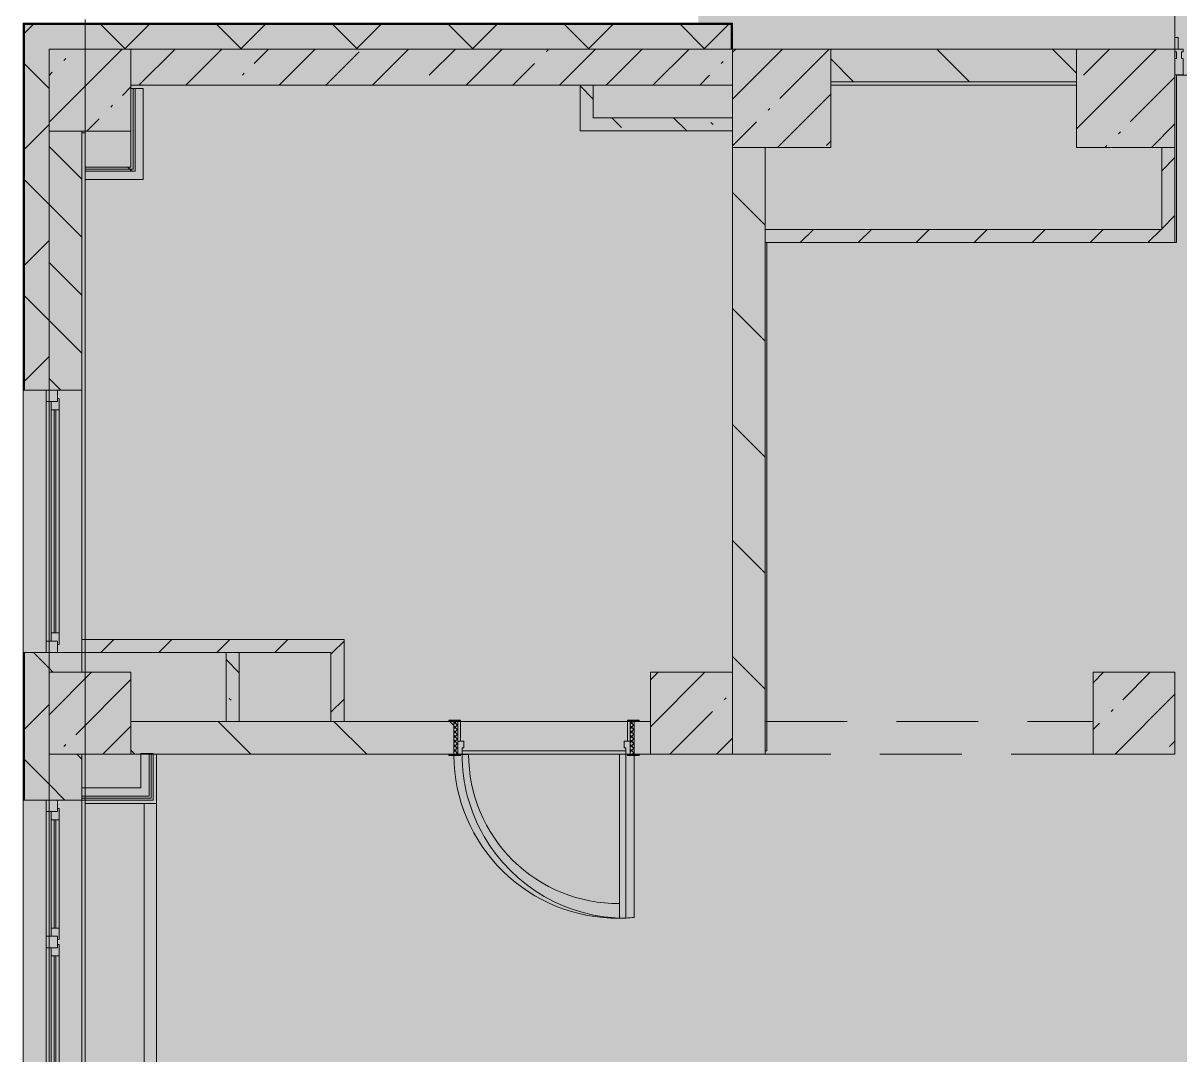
# Model space of a CAD drawing. Header units: millimetres. Extents: x -3456 to 185767, y -8553 to 29000.
# Drawn here: x 58489 to 65547, y 9067 to 15358 of the extents above; entities that cross this region are included whole.
import ezdxf

# ---------------------------------------------------------------- set-up
doc = ezdxf.new("R2010")
doc.units = ezdxf.units.MM
doc.linetypes.add('200_ШТРИХ__ш1_п0_6_', pattern=[800, 500, -300])
doc.layers.add('A-DETL-GENF-2', color=7, linetype='Continuous', lineweight=9, true_color=0xc0c0c0, transparency=0.4)
for name, color, linetype, lineweight in [('A-DETL-MBND-1', 7, '200_ШТРИХ__ш1_п0_6_', 9), ('A-WALL-3', 7, 'Continuous', 5), ('I-WALL-3', 7, 'Continuous', 5), ('S-COLS-2', 7, 'Continuous', 5), ('Оси', 7, 'Continuous', 9)]:
    doc.layers.add(name, color=color, linetype=linetype, lineweight=lineweight)
for name, color, linetype, lineweight, true_color in [('A-DOOR-3', 7, 'Continuous', 5, 0xaaaaaa), ('A-DOOR-4', 7, 'Continuous', 5, 0xe2e2e2), ('A-DOOR-5', 7, 'Continuous', 5, 0xb7b7b7), ('A-DOOR-FRAM-4', 7, 'Continuous', 5, 0xe2e2e2), ('A-DOOR-FRAM-5', 7, 'Continuous', 5, 0xaaaaaa), ('A-DOOR-FRAM-6', 7, 'Continuous', 5, 0xb7b7b7), ('A-FLOR-1', 7, 'Continuous', 5, 0xb7b7b7), ('A-GLAZ-3', 7, 'Continuous', 5, 0x737373), ('A-GLAZ-CWMG-2', 7, 'Continuous', 5, 0x737373), ('A-WALL-4', 7, 'Continuous', 9, 0x737373), ('A-WALL-5', 7, 'Continuous', 5, 0x737373), ('I-WALL-2', 7, 'Continuous', 9, 0xe7e7e7), ('I-WALL-4', 7, 'Continuous', 5, 0x737373), ('I-WALL-5', 7, 'Continuous', 5, 0x787878), ('S-COLS-1', 7, 'Continuous', 5, 0x737373)]:
    doc.layers.add(name, color=color, linetype=linetype, lineweight=lineweight, true_color=true_color)
pattern_1 = [(45, (58756.86, 0), (-285.123, 285.123), []), (45, (59042, 0), (-285.123, 285.123), [504.031, -100.806, 16.764, -84.042])]
pattern_2 = [(135, (58756.86, 0), (-353.553, -353.553), [])]
pattern_3 = [(45, (58756.86, 0), (-353.553, 353.553), []), (135, (58756.86, 0), (-353.553, -353.553), [])]
pattern_4 = [(45, (58756.86, 0), (-176.7767, 176.7767), [])]
pattern_5 = [(135, (58756.86, 0), (-377.17, -377.17), [533.4, -88.9, 17.78, -88.9]), (135, (58756.86, 376.94), (-377.17, -377.17), []), (50, (58756.86, 0), (637.645, -55.787), [66.675, -733.425]), (355, (58756.86, 0), (-123.35, 668.7), [53.34, -586.74]), (100.451, (58810, -4.65), (514.3, 612.908), [56.665, -623.315]), (46.184, (58756.86, 177.8), (948.776, -147.15), [100.01, -1100.137]), (96.636, (58835.9, 165.5), (830.91, 865.997), [85, -934.973]), (351.184, (58756.9, 177.8), (830.92, 865.99), [80.01, -880.11]), (21, (58845.76, 133.35), (530.65, -357.928), [66.675, -733.425]), (326, (58845.76, 133.35), (216.308, 644.658), [53.34, -586.74]), (71.451, (58890, 103.5), (746.96, 286.724), [56.665, -623.315]), (37.5, (58756.86, 0), (10.8105, 295.9426), [16.764, -562.864, 16.764, -578.866, -588.962]), (37.5, (58756.86, 0), (10.8105, 295.9426), [-1175.258, 16.764, -572.198]), (7.5, (58756.86, 0), (233.869, 350.632), [16.764, -322.834, 16.764, -549.529, -224.472]), (7.5, (58756.86, 0), (233.869, 350.632), [-905.891, 16.764, -207.708]), (327.5, (58558.61, 0), (474.568, -20.0513), [16.764, -205.486, 16.764, -676.656, -920.115]), (327.5, (58558.61, 0), (474.568, -20.0513), [-915.67, 16.764, -903.351]), (317.5, (58469.7, 0), (518.452, 88.993), [16.764, -272.161, 16.764, -443.738, -653.415]), (317.5, (58469.7, 0), (518.452, 88.993), [-749.427, 16.764, -636.65])]
pattern_6 = [(45, (58756.86, 0), (-530.33, 530.33), []), (135, (58756.86, 0), (-530.33, -530.33), [])]

# ---------------------------------------------------------------- blocks, each defined once
blk = doc.blocks.new('BSC_Колонна _Прямоугольная - 500х500-V126-2_6_1_птичка')
at = {"layer": 'S-COLS-2'}
h = blk.add_hatch(dxfattribs=at)
h.set_pattern_fill('FP_155', color=256, style=0, pattern_type=2)
h.set_pattern_definition([(45, (-140, -14950), (-285.123, 285.123), []), (45, (145.12, -14950), (-285.123, 285.123), [504.031, -100.806, 16.764, -84.042])])
h.paths.add_polyline_path([(-250, -250), (250, -250), (250, 250), (-250, 250)])
at = {"layer": 'S-COLS-1'}
for p, q in [((250, 250), (-250, 250)), ((-250, 250), (-250, -250)), ((250, -250), (250, 250)), ((-250, -250), (250, -250))]:
    blk.add_line(p, q, dxfattribs=at)
blk = doc.blocks.new('110_Дверь_СКБ_1Ст_Внутренняя1 - Д-4к_п__1100x2100h_Артистические EI30-33310874-2_6_1_птичка')
at = {"layer": 'A-DOOR-3'}
h = blk.add_hatch(dxfattribs=at)
h.set_pattern_fill('FP_15', color=256, style=0, pattern_type=2)
h.set_pattern_definition([(135, (1751.41, 164.685), (-14.14214, -14.14214), []), (225, (1751.41, 164.685), (14.14214, -14.14214), [])])
h.paths.add_polyline_path([(537.5, 100), (537.5, -100), (562.5, -100), (562.5, 100)])
at = {"layer": 'A-DOOR-4'}
h = blk.add_hatch(color=256, dxfattribs=at)
h.paths.add_polyline_path([(512.5, 100), (512.5, 60), (502.5, 60), (502.5, 20), (537.5, 20), (537.5, 100)])
h.paths.add_polyline_path([(-487.5, 100), (-512.5, 100), (-512.5, 20), (-477.5, 20), (-477.5, 60), (-487.5, 60)])
at = {"layer": 'A-DOOR-FRAM-4'}
for points in [[(-447.5, 1100), (-487.5, 1100), (-487.5, 100), (-447.5, 100), (-447.5, 934.7)], [(-567.5, 108), (-567.5, 100), (-497.5, 100), (-497.5, 108)], [(592.5, 108), (522.5, 108), (522.5, 100), (592.5, 100)], [(-497.5, 20), (-512.5, 20), (-512.5, -100), (-497.5, -100)], [(537.5, 20), (522.5, 20), (522.5, -100), (537.5, -100)], [(-567.5, -100), (-567.5, -108), (-497.5, -108), (-497.5, -100)], [(522.5, -100), (522.5, -108), (592.5, -108), (592.5, -100)]]:
    blk.add_hatch(color=256, dxfattribs=at).paths.add_polyline_path(points)
at = {"layer": 'A-DOOR-FRAM-5'}
h = blk.add_hatch(dxfattribs=at)
h.set_pattern_fill('FP_16', color=256, style=0, pattern_type=2)
h.set_pattern_definition([(45, (-371.384, 164.685), (-14.1421, 14.1421), []), (135, (-371.384, 164.685), (-14.1421, -14.1421), [])])
h.paths.add_polyline_path([(-512.5, 100), (-537.5, 100), (-537.5, -100), (-512.5, -100)])
at = {"layer": 'A-DOOR-5'}
for p, q in [((-487.5, 1100), (-487.5, 100)), ((-447.5, 1100), (-487.5, 1100)), ((-447.5, 100), (-447.5, 1100)), ((-487.5, 100), (-447.5, 100))]:
    blk.add_line(p, q, dxfattribs=at)
for start, end in [(30.12554, 90), (360, 30)]:
    blk.add_arc((-487.5, 100), 1000, start, end, dxfattribs=at)
at = {"layer": 'A-DOOR-FRAM-6'}
for p, q in [((-497.5, 108), (-567.5, 108)), ((-567.5, 108), (-567.5, 100)), ((-567.5, 100), (-497.5, 100)), ((-512.5, 100), (-537.5, 100)), ((-537.5, 100), (-537.5, -100)), ((-487.5, 100), (-512.5, 100)), ((-512.5, 100), (-512.5, 20)), ((-512.5, -100), (-512.5, 100)), ((-497.5, 100), (-512.5, 100)), ((-512.5, 100), (-512.5, 99)), ((-512.5, 99), (-497.5, 99)), ((-497.5, 100), (-497.5, 108)), ((-497.5, 99), (-497.5, 100)), ((-487.5, 60), (-487.5, 100)), ((512.5, 100), (512.5, 60)), ((537.5, 100), (512.5, 100)), ((592.5, 108), (522.5, 108)), ((522.5, 108), (522.5, 100)), ((537.5, 100), (522.5, 100)), ((522.5, 100), (522.5, 99)), ((522.5, 100), (592.5, 100)), ((522.5, 99), (537.5, 99)), ((537.5, 20), (537.5, 100)), ((562.5, 100), (537.5, 100)), ((537.5, 100), (537.5, -100)), ((537.5, 99), (537.5, 100)), ((562.5, -100), (562.5, 100)), ((592.5, 100), (592.5, 108)), ((-512.5, 20), (-477.5, 20)), ((-497.5, 20), (-512.5, 20)), ((-512.5, 20), (-512.5, -100)), ((-497.5, -100), (-497.5, 20)), ((-477.5, 60), (-487.5, 60)), ((-477.5, 20), (-477.5, 60)), ((512.5, 60), (502.5, 60)), ((502.5, 60), (502.5, 20)), ((502.5, 20), (537.5, 20)), ((537.5, 20), (522.5, 20)), ((522.5, 20), (522.5, -100)), ((537.5, -100), (537.5, 20)), ((-497.5, -100), (-567.5, -100)), ((-567.5, -100), (-567.5, -108)), ((-567.5, -108), (-497.5, -108)), ((-537.5, -100), (-512.5, -100)), ((-512.5, -100), (-497.5, -100)), ((-497.5, -108), (-497.5, -100)), ((522.5, -100), (537.5, -100)), ((592.5, -100), (522.5, -100)), ((522.5, -100), (522.5, -108)), ((522.5, -108), (592.5, -108)), ((537.5, -100), (562.5, -100)), ((592.5, -108), (592.5, -100))]:
    blk.add_line(p, q, dxfattribs=at)
blk = doc.blocks.new('BSC_Колонна _Прямоугольная - 500х500-22206884-2_6_1_птичка')
at = {"layer": 'S-COLS-2'}
h = blk.add_hatch(dxfattribs=at)
h.set_pattern_fill('FP_207', color=256, style=0, pattern_type=2)
h.set_pattern_definition([(45, (-6510, -11150), (-285.123, 285.123), []), (45, (-6224.88, -11150), (-285.123, 285.123), [504.031, -100.806, 16.764, -84.042])])
h.paths.add_polyline_path([(-250, -250), (250, -250), (250, 250), (-250, 250), (-250, 72.2)])
at = {"layer": 'S-COLS-1'}
for p, q in [((250, 250), (-250, 250)), ((-250, 250), (-250, -250)), ((250, -250), (250, 250)), ((-250, -250), (250, -250))]:
    blk.add_line(p, q, dxfattribs=at)
blk = doc.blocks.new('BSC_Колонна _Прямоугольная - 500х500-V192-2_6_1_птичка')
at = {"layer": 'S-COLS-2'}
h = blk.add_hatch(dxfattribs=at)
h.set_pattern_fill('FP_208', color=256, style=0, pattern_type=2)
h.set_pattern_definition([(45, (-3810, -11150), (-285.123, 285.123), []), (45, (-3524.88, -11150), (-285.123, 285.123), [504.031, -100.806, 16.764, -84.042])])
h.paths.add_polyline_path([(-250, -250), (250, -250), (250, 250), (-250, 250), (-250, 72.2)])
at = {"layer": 'S-COLS-1'}
for p, q in [((250, 250), (-250, 250)), ((-250, 250), (-250, -250)), ((250, -250), (250, 250)), ((-250, -250), (250, -250))]:
    blk.add_line(p, q, dxfattribs=at)
blk = doc.blocks.new('120_Окно_СКБ_1Ст - 120_Окно_СКБ_1Ст_1600х2500_h_ 2-22959204-2_6_1_птичка')
at = {"layer": 'A-GLAZ-3'}
for p, q in [((-800, -127), (-800, -57)), ((-800, -57), (-730, -57)), ((800, -57), (-800, -57)), ((-730, -57), (-730, -127)), ((730, -127), (730, -57)), ((730, -57), (800, -57)), ((800, -57), (800, -127)), ((-730, -127), (-800, -127)), ((-800, -127), (-750, -127)), ((-730, -127), (-750, -127)), ((-750, -127), (-750, -137)), ((-750, -137), (750, -137)), ((750, -137), (-750, -137)), ((730, -87), (-730, -87)), ((-730, -87), (-730, -127)), ((-680, -137), (-680, -87)), ((-680, -107), (680, -107)), ((680, -117), (-680, -117)), ((680, -137), (680, -87)), ((730, -127), (730, -87)), ((800, -127), (730, -127)), ((750, -127), (730, -127)), ((750, -127), (800, -127)), ((750, -137), (750, -127))]:
    blk.add_line(p, q, dxfattribs=at)
blk = doc.blocks.new('120_Окно_СКБ_2Ст - 120_Окно_СКБ_2Ст 2100х2500 _мал створка справа_-22445857-2_6_1_птичка')
at = {"layer": 'A-GLAZ-3'}
for p, q in [((-1050, -127), (-1050, -57)), ((-1050, -57), (-980, -57)), ((1050, -57), (-1050, -57)), ((-980, -57), (-980, -127)), ((150, -127), (150, -57)), ((150, -57), (220, -57)), ((220, -57), (220, -127)), ((980, -127), (980, -57)), ((980, -57), (1050, -57)), ((1050, -57), (1050, -127)), ((-980, -127), (-1050, -127)), ((-1050, -127), (-1000, -127)), ((-980, -127), (-1000, -127)), ((-1000, -127), (-1000, -137)), ((-1000, -137), (170, -137)), ((170, -137), (-1000, -137)), ((150, -87), (-980, -87)), ((-980, -87), (-980, -127)), ((-930, -137), (-930, -87)), ((-930, -107), (100, -107)), ((100, -117), (-930, -117)), ((100, -137), (100, -87)), ((150, -127), (150, -87)), ((220, -127), (150, -127)), ((170, -127), (150, -127)), ((170, -127), (200, -127)), ((170, -137), (170, -127)), ((220, -127), (200, -127)), ((200, -127), (200, -137)), ((200, -137), (1000, -137)), ((1000, -137), (200, -137)), ((980, -87), (220, -87)), ((220, -87), (220, -127)), ((270, -137), (270, -87)), ((270, -107), (930, -107)), ((930, -117), (270, -117)), ((930, -137), (930, -87)), ((980, -127), (980, -87)), ((1050, -127), (980, -127)), ((1000, -127), (980, -127)), ((1000, -127), (1050, -127)), ((1000, -137), (1000, -127))]:
    blk.add_line(p, q, dxfattribs=at)
blk = doc.blocks.new('BSC_Колонна _Прямоугольная - 500х500-V201-2_6_1_птичка')
at = {"layer": 'S-COLS-2'}
h = blk.add_hatch(dxfattribs=at)
h.set_pattern_fill('FP_216', color=256, style=0, pattern_type=2)
h.set_pattern_definition([(45, (-140, -11150), (-285.123, 285.123), []), (45, (145.12, -11150), (-285.123, 285.123), [504.031, -100.806, 16.764, -84.042])])
h.paths.add_polyline_path([(-250, -250), (250, -250), (250, 250), (-250, 250), (-250, 72.2)])
at = {"layer": 'S-COLS-1'}
for p, q in [((250, 250), (-250, 250)), ((-250, 250), (-250, -250)), ((250, -250), (250, 250)), ((-250, -250), (250, -250))]:
    blk.add_line(p, q, dxfattribs=at)
blk = doc.blocks.new('Прямоугольный импост - Импост структурный с накладкой - 160мм-23997897-2_6_1_птичка')
at = {"layer": 'A-GLAZ-CWMG-2'}
for p, q in [((0, 140), (-50, 140)), ((-50, 140), (-50, 40)), ((0, 40), (0, 140)), ((-50, 40), (-40, 40)), ((-40, 0), (-50, 0)), ((-50, 0), (-50, -17)), ((-40, 40), (-40, 0)), ((-10, 0), (-10, 40)), ((-10, 40), (0, 40)), ((0, 0), (-10, 0)), ((0, -17), (0, 0)), ((-50, -17), (0, -17))]:
    blk.add_line(p, q, dxfattribs=at)
blk = doc.blocks.new('Зашивка приборов отопления42 - Зашивка приборов отопления-33374801-2_6_1_птичка')
at = {"layer": 'A-WALL-5'}
for p, q in [((37471.9, 23439), (35371.9, 23439)), ((37471.9, 23079), (37471.9, 23439)), ((35371.9, 23079), (37471.9, 23079)), ((37471.9, 23079), (35371.9, 23079)), ((37471.9, 23004), (37471.9, 23079)), ((35371.9, 23004), (37471.9, 23004))]:
    blk.add_line(p, q, dxfattribs=at)

msp = doc.modelspace()

# ---------------------------------------------------------------- hatches: boundary and pattern name
at = {"layer": 'A-DETL-GENF-2'}
msp.add_hatch(color=256, dxfattribs=at).paths.add_polyline_path([(91930.6, -280), (97516.9, -280), (97516.9, 23777.7), (92616.9, 23777.7), (92616.9, 27350), (62608.9, 27350), (62608.9, 15358), (58488.9, 15358), (58488.9, -280), (91003.1, -280)])
at = {"layer": 'A-WALL-3'}
h = msp.add_hatch(dxfattribs=at)
h.set_pattern_fill('FP_120', color=256, style=0, pattern_type=2)
h.set_pattern_definition(pattern_3)
h.paths.add_polyline_path([(58536.3, -100), (58646.9, -100), (58646.9, 5220), (58496.9, 5220), (58496.9, -100)])
h.paths.add_polyline_path([(58646.9, 7320), (58646.9, 8520), (58496.9, 8520), (58496.9, 7320)])
h.paths.add_polyline_path([(58540.5, 10620), (58646.9, 10620), (58646.9, 11520), (58496.9, 11520), (58496.9, 10620)])
h.paths.add_polyline_path([(58540.5, 13120), (58646.9, 13120), (58646.9, 15350), (58496.9, 15350), (58496.9, 13120)])
h = msp.add_hatch(dxfattribs=at)
h.set_pattern_fill('FP_120', color=256, style=0, pattern_type=2)
h.set_pattern_definition(pattern_3)
h.paths.add_polyline_path([(62567.2, 15200), (62808.9, 15200), (62808.9, 15350), (58646.9, 15350), (58646.9, 15200), (62250.5, 15200)])
h = msp.add_hatch(dxfattribs=at)
h.set_pattern_fill('FP_130', color=256, style=0, pattern_type=2)
h.set_pattern_definition([(135, (58756.86, 0), (-176.7767, -176.7767), [])])
h.paths.add_polyline_path([(58846.9, 7900), (58846.9, 8520), (58646.9, 8520), (58646.9, 7900)])
h.paths.add_polyline_path([(58646.9, 10620), (58846.9, 10620), (58846.9, 10900), (58646.9, 10900), (58646.9, 10643.8)])
h.paths.add_polyline_path([(58646.9, 11400), (58846.9, 11400), (58846.9, 11520), (58646.9, 11520)])
h.paths.add_polyline_path([(58846.9, 13120), (58846.9, 14700), (58646.9, 14700), (58646.9, 13120)])
at = {"layer": 'I-WALL-2'}
for points in [[(59221.9, 14405), (59221.9, 14960), (59171.9, 14960), (59171.9, 14405)], [(59171.9, 14405), (59171.9, 14455), (58866.9, 14455), (58866.9, 14405), (59146.9, 14405)], [(59257.9, 10695), (59257.9, 10905), (59207.9, 10905), (59207.9, 10695)], [(58846.9, 10645), (59257.9, 10645), (59257.9, 10695), (58846.9, 10695)]]:
    msp.add_hatch(color=256, dxfattribs=at).paths.add_polyline_path(points)
at = {"layer": 'I-WALL-3'}
h = msp.add_hatch(dxfattribs=at)
h.set_pattern_fill('FP_128', color=256, style=0, pattern_type=2)
h.set_pattern_definition(pattern_1)
h.paths.add_polyline_path([(61966.9, 14980), (62816.9, 14980), (62816.9, 15200), (59146.9, 15200), (59146.9, 14980), (61886.9, 14980)])
h = msp.add_hatch(dxfattribs=at)
h.set_pattern_fill('FP_131', color=256, style=0, pattern_type=2)
h.set_pattern_definition(pattern_2)
h.paths.add_polyline_path([(64916.9, 15000), (64916.9, 15200), (63416.9, 15200), (63416.9, 15000), (64105.5, 15000)])
h = msp.add_hatch(dxfattribs=at)
h.set_pattern_fill('FP_131', color=256, style=0, pattern_type=2)
h.set_pattern_definition(pattern_2)
h.paths.add_polyline_path([(63016.9, 10900), (63016.9, 14600), (62816.9, 14600), (62816.9, 10900)])
h = msp.add_hatch(dxfattribs=at)
h.set_pattern_fill('FP_132', color=256, style=0, pattern_type=2)
h.set_pattern_definition(pattern_4)
h.paths.add_polyline_path([(65516.9, 14100), (65516.9, 14600), (65436.9, 14600), (65436.9, 14100)])
h = msp.add_hatch(dxfattribs=at)
h.set_pattern_fill('FP_224', color=256, style=0, pattern_type=2)
h.set_pattern_definition(pattern_6)
h.paths.add_polyline_path([(58866.9, 14467.5), (59146.9, 14467.5), (59146.9, 14480), (58866.9, 14480)])
h = msp.add_hatch(dxfattribs=at)
h.set_pattern_fill('FP_224', color=256, style=0, pattern_type=2)
h.set_pattern_definition(pattern_6)
h.paths.add_polyline_path([(59159.4, 14455), (59159.4, 14467.5), (58866.9, 14467.5), (58866.9, 14455), (59146.9, 14455)])
h = msp.add_hatch(dxfattribs=at)
h.set_pattern_fill('FP_132', color=256, style=0, pattern_type=2)
h.set_pattern_definition(pattern_4)
h.paths.add_polyline_path([(63178, 14020), (65516.9, 14020), (65516.9, 14100), (63016.9, 14100), (63016.9, 14020)])
h = msp.add_hatch(dxfattribs=at)
h.set_pattern_fill('FP_132', color=256, style=0, pattern_type=2)
h.set_pattern_definition(pattern_4)
h.paths.add_polyline_path([(60446.9, 11520), (60446.9, 11600), (58846.9, 11600), (58846.9, 11520), (60366.9, 11520)])
h = msp.add_hatch(dxfattribs=at)
h.set_pattern_fill('FP_132', color=256, style=0, pattern_type=2)
h.set_pattern_definition(pattern_4)
h.paths.add_polyline_path([(60446.9, 11100), (60446.9, 11520), (60366.9, 11520), (60366.9, 11100)])
h = msp.add_hatch(dxfattribs=at)
h.set_pattern_fill('FP_131', color=256, style=0, pattern_type=2)
h.set_pattern_definition(pattern_2)
h.paths.add_polyline_path([(59468, 10900), (61116.9, 10900), (61116.9, 11100), (59146.9, 11100), (59146.9, 10900)])
h.paths.add_polyline_path([(62316.9, 10900), (62316.9, 11100), (62216.9, 11100), (62216.9, 10900), (62246.9, 10900)])
at = {"layer": 'I-WALL-5'}
h = msp.add_hatch(dxfattribs=at)
h.set_pattern_fill('FP_139', color=256, style=0, pattern_type=2)
h.set_pattern_definition(pattern_5)
h.paths.add_polyline_path([(61966.9, 14700.7), (61966.9, 14980), (61886.9, 14980), (61886.9, 14700.7)])
h = msp.add_hatch(dxfattribs=at)
h.set_pattern_fill('FP_139', color=256, style=0, pattern_type=2)
h.set_pattern_definition(pattern_5)
h.paths.add_polyline_path([(62435.7, 14700.7), (62816.9, 14700.7), (62816.9, 14780.7), (61966.9, 14780.7), (61966.9, 14700.7), (62250.5, 14700.7)])
h = msp.add_hatch(dxfattribs=at)
h.set_pattern_fill('FP_139', color=256, style=0, pattern_type=2)
h.set_pattern_definition(pattern_5)
h.paths.add_polyline_path([(59806.9, 11100), (59806.9, 11520), (59726.9, 11520), (59726.9, 11100)])
at = {"layer": 'S-COLS-2'}
h = msp.add_hatch(dxfattribs=at)
h.set_pattern_fill('FP_128', color=256, style=0, pattern_type=2)
h.set_pattern_definition(pattern_1)
h.paths.add_polyline_path([(63416.9, 14600), (63416.9, 15200), (62816.9, 15200), (62816.9, 14600), (63178, 14600)])
h = msp.add_hatch(dxfattribs=at)
h.set_pattern_fill('FP_128', color=256, style=0, pattern_type=2)
h.set_pattern_definition(pattern_1)
h.paths.add_polyline_path([(65516.9, 14600), (65516.9, 15200), (64916.9, 15200), (64916.9, 14600), (65033, 14600)])

# ---------------------------------------------------------------- linework, layer by layer
at = {"layer": 'A-DETL-MBND-1'}
for p, q in [((65516.9, 15270), (65536.9, 15270)), ((65536.9, 15200), (65536.9, 15270)), ((63016.9, 11100), (65016.9, 11100)), ((65016.9, 10900), (63016.9, 10900))]:
    msp.add_line(p, q, dxfattribs=at)
at = {"layer": 'A-FLOR-1'}
for p, q in [((65516.9, 15200), (65516.9, 20770)), ((72466.9, 15040), (65526.9, 15040)), ((65526.9, 15040), (65526.9, 14020)), ((64916.9, 14980), (63416.9, 14980)), ((63026.9, 14020), (63026.9, 10920)), ((65526.9, 14020), (65516.9, 14020)), ((59301.9, 10900), (59301.9, 10600)), ((61206.9, 10899), (61156.9, 10899)), ((62166.9, 10920), (61166.9, 10920)), ((62216.9, 9905), (62216.9, 10892)), ((63026.9, 10920), (63016.9, 10920))]:
    msp.add_line(p, q, dxfattribs=at)
for radius, start, end in [(1000, 180.45922, 270.57477), (910, 180.06296, 270.62964), (1000, 272.87006, 275.73917)]:
    msp.add_arc((62116.9, 10900), radius, start, end, dxfattribs=at)
at = {"layer": 'A-WALL-4'}
for p, q in [((58646.9, 15358), (58493.9, 15358)), ((62811.9, 15353), (58493.9, 15353)), ((58493.9, 15353), (58493.9, 13120)), ((62808.9, 15350), (58496.9, 15350)), ((58496.9, 15350), (58496.9, 13120)), ((62808.9, 15271.5), (62808.9, 15350)), ((62811.9, 15271.5), (62811.9, 15353)), ((62808.9, 15200), (62808.9, 15268.4)), ((62811.9, 15200), (62811.9, 15267.1)), ((61966.9, 14980), (61886.9, 14980)), ((59159.4, 14467.5), (59159.4, 14960)), ((59171.9, 14455), (59171.9, 14960)), ((58646.9, 14700), (58646.9, 13120)), ((58866.9, 14467.5), (59159.4, 14467.5)), ((58866.9, 14455), (59171.9, 14455)), ((63016.9, 14100), (63016.9, 14020)), ((58493.9, 11520), (58493.9, 10620)), ((58496.9, 11520), (58496.9, 10620)), ((58646.9, 11520), (58646.9, 11400)), ((59806.9, 11520), (59726.9, 11520)), ((59726.9, 11100), (59806.9, 11100)), ((60366.9, 11100), (60446.9, 11100)), ((58646.9, 10900), (58646.9, 10620)), ((59257.9, 10905), (59257.9, 10645)), ((59270.4, 10905), (59270.4, 10632.5)), ((59257.9, 10645), (58846.9, 10645)), ((59270.4, 10632.5), (58846.9, 10632.5))]:
    msp.add_line(p, q, dxfattribs=at)
at = {"layer": 'A-WALL-5'}
for p, q in [((62816.9, 15358), (58488.9, 15358)), ((58488.9, 15358), (58488.9, 11520)), ((62816.9, 15200), (62816.9, 15358)), ((58846.9, 11600), (58846.9, 14700)), ((58488.9, 13120), (58846.9, 13120)), ((58846.9, 11520), (58488.9, 11520)), ((58488.9, 11520), (58488.9, -258)), ((58846.9, 11400), (58846.9, 11520)), ((58846.9, 10900), (58846.9, 8500)), ((58488.9, 10620), (58846.9, 10620))]:
    msp.add_line(p, q, dxfattribs=at)
at = {"layer": 'I-WALL-4'}
for p, q in [((62816.9, 15200), (59146.9, 15200)), ((62816.9, 14980), (62816.9, 15200)), ((64916.9, 15200), (63416.9, 15200)), ((63416.9, 15200), (63416.9, 15000)), ((64916.9, 15000), (64916.9, 15200)), ((59146.9, 14980), (61886.9, 14980)), ((61886.9, 14980), (61886.9, 14700.7)), ((61966.9, 14980), (62816.9, 14980)), ((61966.9, 14780.7), (61966.9, 14980)), ((63416.9, 15000), (64916.9, 15000)), ((59221.9, 14960), (59146.9, 14960)), ((59221.9, 14405), (59221.9, 14960)), ((62816.9, 14780.7), (61966.9, 14780.7)), ((62816.9, 14700.7), (62816.9, 14780.7)), ((58866.9, 14690), (58846.9, 14690)), ((58866.9, 14690), (58866.9, 11600)), ((59146.9, 14700), (59146.9, 14480)), ((61886.9, 14700.7), (62816.9, 14700.7)), ((62816.9, 14600), (62816.9, 11400)), ((63016.9, 14600), (62816.9, 14600)), ((63016.9, 14100), (63016.9, 14600)), ((65516.9, 14600), (65436.9, 14600)), ((65436.9, 14600), (65436.9, 14100)), ((65516.9, 14020), (65516.9, 14600)), ((59146.9, 14480), (58866.9, 14480)), ((58866.9, 14405), (59221.9, 14405)), ((65436.9, 14100), (63016.9, 14100)), ((63016.9, 10900), (63016.9, 14020)), ((63016.9, 14020), (65516.9, 14020)), ((58646.9, 11520), (58646.9, 13120)), ((60446.9, 11600), (58846.9, 11600)), ((58846.9, 11600), (58846.9, 11520)), ((60446.9, 11100), (60446.9, 11600)), ((58846.9, 11520), (59726.9, 11520)), ((58866.9, 11520), (58866.9, 11400)), ((59726.9, 11520), (59726.9, 11100)), ((59806.9, 11520), (60366.9, 11520)), ((59806.9, 11100), (59806.9, 11520)), ((60366.9, 11520), (60366.9, 11100)), ((59726.9, 11100), (59146.9, 11100)), ((60366.9, 11100), (59806.9, 11100)), ((61086.9, 11100), (60446.9, 11100)), ((61156.9, 11100), (62176.9, 11100)), ((62316.9, 11100), (62246.9, 11100)), ((58866.9, 10900), (58866.9, 10695)), ((59146.9, 10900), (61086.9, 10900)), ((59282.9, 10905), (59207.9, 10905)), ((59207.9, 10905), (59207.9, 10695)), ((59282.9, 10620), (59282.9, 10905)), ((62126.9, 10900), (61166.9, 10900)), ((62246.9, 10900), (62316.9, 10900)), ((62816.9, 10900), (63016.9, 10900)), ((59207.9, 10695), (58846.9, 10695)), ((58646.9, 8520), (58646.9, 10620)), ((58846.9, 10620), (59282.9, 10620)), ((58866.9, 10620), (58866.9, 8500))]:
    msp.add_line(p, q, dxfattribs=at)
at = {"layer": 'S-COLS-1'}
for p, q in [((63416.9, 15200), (62816.9, 15200)), ((62816.9, 15200), (62816.9, 14600)), ((63416.9, 15000), (63416.9, 15200)), ((65516.9, 15200), (64916.9, 15200)), ((64916.9, 15200), (64916.9, 14600)), ((65516.9, 14600), (65516.9, 15200)), ((63416.9, 14600), (63416.9, 14996)), ((62816.9, 14600), (63016.9, 14600)), ((63016.9, 14600), (63416.9, 14600)), ((64916.9, 14600), (65516.9, 14600))]:
    msp.add_line(p, q, dxfattribs=at)
at = {"layer": 'Оси'}
msp.add_line((58866.9, 5439), (58866.9, 15380), dxfattribs=at)

# ---------------------------------------------------------------- block references
at = {"layer": 'A-DOOR-5', "rotation": 180}
msp.add_blockref('110_Дверь_СКБ_1Ст_Внутренняя1 - Д-4к_п__1100x2100h_Артистические EI30-33310874-2_6_1_птичка', (61679.4, 11000), dxfattribs=at)
at = {"layer": 'A-GLAZ-3', "rotation": 89.99999999999993}
for name, p in [('120_Окно_СКБ_1Ст - 120_Окно_СКБ_1Ст_1600х2500_h_ 2-22959204-2_6_1_птичка', (58571.9, 12320)), ('120_Окно_СКБ_2Ст - 120_Окно_СКБ_2Ст 2100х2500 _мал створка справа_-22445857-2_6_1_птичка', (58571.9, 9570))]:
    msp.add_blockref(name, p, dxfattribs=at)
at = {"layer": 'A-GLAZ-CWMG-2', "rotation": 180}
msp.add_blockref('Прямоугольный импост - Импост структурный с накладкой - 160мм-23997897-2_6_1_птичка', (65516.9, 15183), dxfattribs=at)
at = {"layer": 'A-WALL-5', "rotation": 90.0000000000001}
msp.add_blockref('Зашивка приборов отопления42 - Зашивка приборов отопления-33374801-2_6_1_птичка', (82305.9, -26871.9), dxfattribs=at)
at = {"layer": 'S-COLS-1'}
for name, p in [('BSC_Колонна _Прямоугольная - 500х500-V126-2_6_1_птичка', (58896.9, 14950)), ('BSC_Колонна _Прямоугольная - 500х500-V201-2_6_1_птичка', (58896.9, 11150)), ('BSC_Колонна _Прямоугольная - 500х500-V192-2_6_1_птичка', (62566.9, 11150)), ('BSC_Колонна _Прямоугольная - 500х500-22206884-2_6_1_птичка', (65266.9, 11150))]:
    msp.add_blockref(name, p, dxfattribs=at)

doc.saveas('drawing.dxf')
